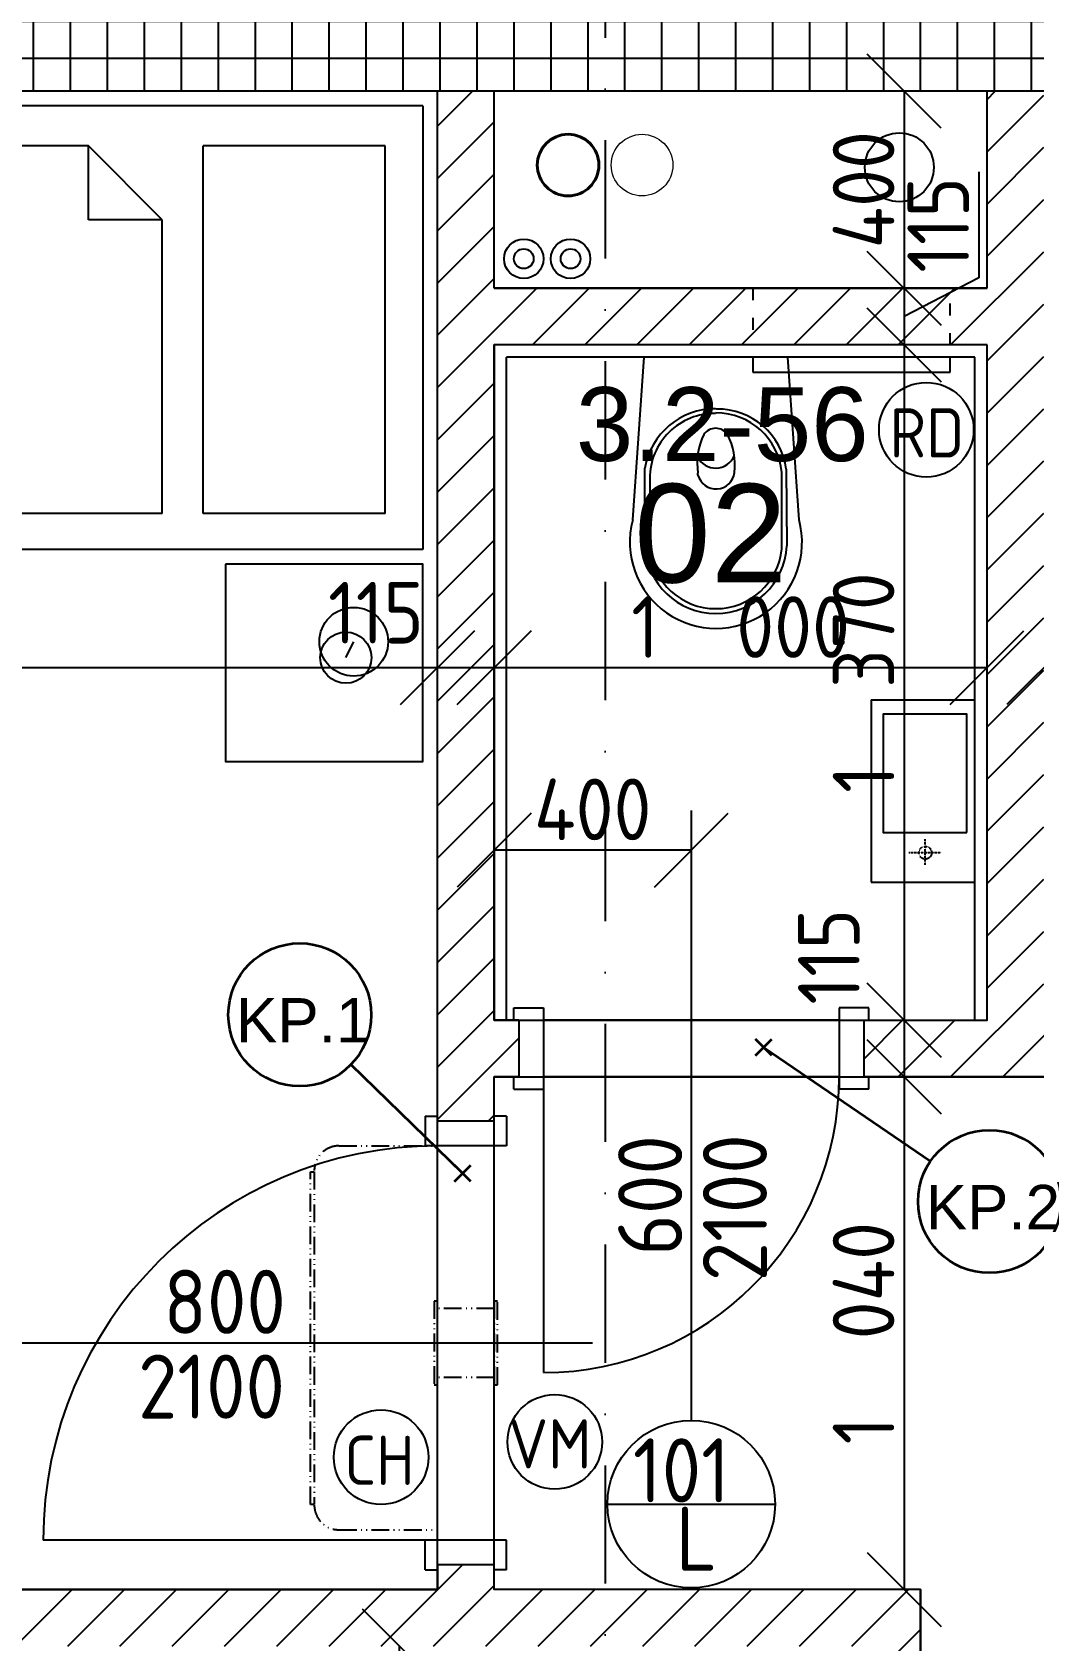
# Model space of a CAD drawing. Extents: x 4511820 to 5180432, y -1526536 to -944957.
# Drawn here: x 4984274 to 4986306, y -1159259 to -1155994 of the extents above; entities that cross this region are included whole.
import ezdxf

# ---------------------------------------------------------------- set-up
doc = ezdxf.new("R2010")
doc.units = 0
doc.header["$MEASUREMENT"] = 0
for name, pattern in [('ACAD_ISO03W100', [30, 12, -18]), ('ACAD_ISO12W100', [22, 12, -3, 0.5, -3, 0.5, -3]), ('BODKOCIARKOVANA_3', [5.6, 3, -1.3, 0, -1.3]), ('DASHED', [0.75, 0.5, -0.25])]:
    doc.linetypes.add(name, pattern=pattern)
doc.layers.get('0').update_dxf_attribs({"linetype": 'CONTINUOUS'})
doc.layers.get('Defpoints').update_dxf_attribs({"color": 61, "linetype": 'CONTINUOUS'})
for name, color, linetype in [('DVERE', 45, 'CONTINUOUS'), ('KÓTY', 4, 'CONTINUOUS'), ('MÚRY', 1, 'CONTINUOUS'), ('osi', 253, 'CONTINUOUS'), ('Plochy', 41, 'CONTINUOUS'), ('POPIS', 7, 'CONTINUOUS'), ('TENKÁ', 7, 'CONTINUOUS'), ('tzb', 153, 'CONTINUOUS'), ('Z-Kúrenie', 101, 'CONTINUOUS'), ('ZARIADENIE', 47, 'CONTINUOUS'), ('ZARIADOVACIE', 144, 'CONTINUOUS'), ('ZZ-chladenie', 133, 'CONTINUOUS'), ('zz-vetr', 52, 'CONTINUOUS'), ('ŠRAFY', 82, 'CONTINUOUS')]:
    doc.layers.add(name, color=color, linetype=linetype)
for name, color, linetype, lineweight in [('preklady', 74, 'CONTINUOUS', 35), ('zz-kanal-daždová', 136, 'CONTINUOUS', 40), ('zz-kanal-splaskova', 37, 'CONTINUOUS', 18)]:
    doc.layers.add(name, color=color, linetype=linetype, lineweight=lineweight)
doc.styles.add('ARIAL', font='arial.ttf')
doc.styles.add('STYLE1', font='isocp.shx')
doc.dimstyles.new('STANDARD-50', dxfattribs={"dimtxt": 125, "dimasz": 150, "dimexe": 10, "dimexo": 200, "dimgap": 20, "dimtad": 1, "dimdsep": 46, "dimlunit": 6, "dimtxsty": 'STYLE1', "dimblk1": 'OBLIQUE', "dimblk2": 'OBLIQUE', "dimsah": 1, "dimcen": 2.5, "dimse1": 1, "dimse2": 1, "dimadec": 0, "dimazin": 0, "dimtfac": 1, "dimtmove": 1, "dimatfit": 3, "dimldrblk": 'OBLIQUE', "dimfxl": 1, "dimtolj": 1, "dimtzin": 0, "dimarcsym": 0})
pattern_1 = [(45, (515270.5, 303822), (-53.0330086, 53.0330086), [])]

# ---------------------------------------------------------------- blocks, each defined once
blk = doc.blocks.new('JEDNOPOSTEL')
at = {"layer": 'ZARIADENIE', "ltscale": 0.25}
for p, q in [((4449069, -1322230.2), (4447069, -1322230.2)), ((4447069, -1323130.2), (4447069, -1322230.2)), ((4449069, -1322230.2), (4449069, -1323130.2)), ((4449069, -1323130.2), (4447069, -1323130.2)), ((4448913, -1323349.6), (4448929.1, -1323317.4))]:
    blk.add_line(p, q, dxfattribs=at)
at = {"layer": 'ZARIADENIE', "color": 76, "ltscale": 0.25}
for p, q in [((4448390.6, -1322311.3), (4447130.6, -1322311.3)), ((4447130.6, -1323056.9), (4447130.6, -1322311.3)), ((4448540.6, -1322461.3), (4448390.6, -1322311.3)), ((4448390.6, -1322461.3), (4448390.6, -1322311.3)), ((4448992.6, -1322311.3), (4448623.3, -1322311.3)), ((4448623.3, -1323056.9), (4448623.3, -1322311.3)), ((4448992.6, -1323056.9), (4448992.6, -1322311.3)), ((4448540.6, -1322461.3), (4448390.6, -1322461.3)), ((4448540.6, -1323056.9), (4448540.6, -1322461.3)), ((4448540.6, -1323056.9), (4447130.6, -1323056.9)), ((4448992.6, -1323056.9), (4448623.3, -1323056.9))]:
    blk.add_line(p, q, dxfattribs=at)
at = {"layer": 'ZARIADENIE'}
blk.add_lwpolyline([(4448669, -1323160.2), (4448669, -1323560.2), (4449069, -1323560.2), (4449069, -1323160.2)], close=True, dxfattribs=at)
at = {"layer": 'ZARIADENIE', "ltscale": 0.25}
for centre, radius in [((4448929.1, -1323317.4), 69.7), ((4448913, -1323349.6), 51.9)]:
    blk.add_circle(centre, radius, dxfattribs=at)
blk = doc.blocks.new('_OBLIQUE')
at = {"color": 0, "linetype": 'ByBlock'}
blk.add_line((-0.5, -0.5), (0.5, 0.5), dxfattribs=at)
blk = doc.blocks.new('*D18597')
at = {"layer": 'Defpoints', "color": 0}
for p in [(4986326, -1156114.2), (4989371, -1156114.2), (4989371, -1157284)]:
    blk.add_point(p, dxfattribs=at)
at = {"layer": 'KÓTY', "color": 0, "lineweight": -2}
blk.add_line((4986326, -1157284), (4989371, -1157284), dxfattribs=at)
at = {"layer": 'KÓTY', "color": 0, "linetype": 'ByBlock', "lineweight": -2, "xscale": 150, "yscale": 150, "zscale": 150, "rotation": 180}
blk.add_blockref('_OBLIQUE', (4986326, -1157284), dxfattribs=at)
at = {"layer": 'KÓTY', "color": 0, "linetype": 'ByBlock', "lineweight": -2, "xscale": 150, "yscale": 150, "zscale": 150}
blk.add_blockref('_OBLIQUE', (4989371, -1157284), dxfattribs=at)
at = {"layer": 'KÓTY', "color": 0, "insert": (4987848.5, -1157201.5), "char_height": 125, "attachment_point": 5, "style": 'STYLE1'}
blk.add_mtext('\\A1;3ﾠ045', dxfattribs=at)
blk = doc.blocks.new('*D18600')
at = {"layer": 'Defpoints', "color": 0}
for p in [(4985211, -1156629.2), (4986211, -1156629.2), (4985211, -1157284)]:
    blk.add_point(p, dxfattribs=at)
at = {"layer": 'KÓTY', "color": 0, "lineweight": -2}
blk.add_line((4986211, -1157284), (4985211, -1157284), dxfattribs=at)
at = {"layer": 'KÓTY', "color": 0, "linetype": 'ByBlock', "lineweight": -2, "xscale": 150, "yscale": 150, "zscale": 150, "rotation": 180}
blk.add_blockref('_OBLIQUE', (4985211, -1157284), dxfattribs=at)
at = {"layer": 'KÓTY', "color": 0, "linetype": 'ByBlock', "lineweight": -2, "xscale": 150, "yscale": 150, "zscale": 150}
blk.add_blockref('_OBLIQUE', (4986211, -1157284), dxfattribs=at)
at = {"layer": 'KÓTY', "color": 0, "insert": (4985711, -1157201.5), "char_height": 125, "attachment_point": 5, "style": 'STYLE1'}
blk.add_mtext('\\A1;1ﾠ000', dxfattribs=at)
blk = doc.blocks.new('*D18601')
at = {"layer": 'Defpoints', "color": 0}
for p in [(4985211, -1156629.2), (4985096, -1157284), (4985096, -1157284)]:
    blk.add_point(p, dxfattribs=at)
at = {"layer": 'KÓTY', "color": 0, "lineweight": -2}
blk.add_line((4985211, -1157284), (4985096, -1157284), dxfattribs=at)
at = {"layer": 'KÓTY', "color": 0, "linetype": 'ByBlock', "lineweight": -2, "xscale": 150, "yscale": 150, "zscale": 150, "rotation": 180}
blk.add_blockref('_OBLIQUE', (4985096, -1157284), dxfattribs=at)
at = {"layer": 'KÓTY', "color": 0, "linetype": 'ByBlock', "lineweight": -2, "xscale": 150, "yscale": 150, "zscale": 150}
blk.add_blockref('_OBLIQUE', (4985211, -1157284), dxfattribs=at)
at = {"layer": 'KÓTY', "color": 0, "insert": (4984971, -1157172.5), "char_height": 125, "attachment_point": 5, "style": 'STYLE1'}
blk.add_mtext('\\A1;115', dxfattribs=at)
blk = doc.blocks.new('*D18602')
at = {"layer": 'Defpoints', "color": 0}
for p in [(4980951, -1157284), (4980951, -1157284), (4985096, -1157284)]:
    blk.add_point(p, dxfattribs=at)
at = {"layer": 'KÓTY', "color": 0, "lineweight": -2}
blk.add_line((4985096, -1157284), (4980951, -1157284), dxfattribs=at)
at = {"layer": 'KÓTY', "color": 0, "linetype": 'ByBlock', "lineweight": -2, "xscale": 150, "yscale": 150, "zscale": 150, "rotation": 180}
blk.add_blockref('_OBLIQUE', (4980951, -1157284), dxfattribs=at)
at = {"layer": 'KÓTY', "color": 0, "linetype": 'ByBlock', "lineweight": -2, "xscale": 150, "yscale": 150, "zscale": 150}
blk.add_blockref('_OBLIQUE', (4985096, -1157284), dxfattribs=at)
at = {"layer": 'KÓTY', "color": 0, "insert": (4983023.5, -1157201.5), "char_height": 125, "attachment_point": 5, "style": 'STYLE1'}
blk.add_mtext('\\A1;4ﾠ145', dxfattribs=at)
blk = doc.blocks.new('*D18604')
at = {"layer": 'Defpoints', "color": 0}
for p in [(4984873, -1159269.2), (4985019, -1159269.2), (4984873, -1160474.2)]:
    blk.add_point(p, dxfattribs=at)
at = {"layer": 'KÓTY', "color": 0, "lineweight": -2}
blk.add_line((4985019, -1160474.2), (4985019, -1159269.2), dxfattribs=at)
at = {"layer": 'KÓTY', "color": 0, "linetype": 'ByBlock', "lineweight": -2, "xscale": 150, "yscale": 150, "zscale": 150}
for p, rotation in [((4985019, -1159269.2), 90), ((4985019, -1160474.2), 270)]:
    blk.add_blockref('_OBLIQUE', p, dxfattribs=dict(at, rotation=rotation))
at = {"layer": 'KÓTY', "color": 0, "insert": (4984936.5, -1159871.7), "char_height": 125, "attachment_point": 5, "rotation": 90, "style": 'STYLE1'}
blk.add_mtext('\\A1;1ﾠ205', dxfattribs=at)
blk = doc.blocks.new('*D18608')
at = {"layer": 'Defpoints', "color": 0}
for p in [(4985211, -1157654), (4985211, -1157706.5), (4985611, -1157706.5)]:
    blk.add_point(p, dxfattribs=at)
at = {"layer": 'KÓTY', "color": 0, "lineweight": -2}
blk.add_line((4985611, -1157654), (4985211, -1157654), dxfattribs=at)
at = {"layer": 'KÓTY', "color": 0, "linetype": 'ByBlock', "lineweight": -2, "xscale": 150, "yscale": 150, "zscale": 150, "rotation": 180}
blk.add_blockref('_OBLIQUE', (4985211, -1157654), dxfattribs=at)
at = {"layer": 'KÓTY', "color": 0, "linetype": 'ByBlock', "lineweight": -2, "xscale": 150, "yscale": 150, "zscale": 150}
blk.add_blockref('_OBLIQUE', (4985611, -1157654), dxfattribs=at)
at = {"layer": 'KÓTY', "color": 0, "insert": (4985411, -1157571.5), "char_height": 125, "attachment_point": 5, "style": 'STYLE1'}
blk.add_mtext('\\A1;400', dxfattribs=at)
blk = doc.blocks.new('*D18609')
at = {"layer": 'Defpoints', "color": 0}
for p in [(4986183.5, -1156114.2), (4986043, -1156514.2), (4986183.5, -1156514.2)]:
    blk.add_point(p, dxfattribs=at)
at = {"layer": 'KÓTY', "color": 0, "lineweight": -2}
blk.add_line((4986043, -1156114.2), (4986043, -1156514.2), dxfattribs=at)
at = {"layer": 'KÓTY', "color": 0, "linetype": 'ByBlock', "lineweight": -2, "xscale": 150, "yscale": 150, "zscale": 150}
for p, rotation in [((4986043, -1156114.2), 90), ((4986043, -1156514.2), 270)]:
    blk.add_blockref('_OBLIQUE', p, dxfattribs=dict(at, rotation=rotation))
at = {"layer": 'KÓTY', "color": 0, "insert": (4985960.5, -1156314.2), "char_height": 125, "attachment_point": 5, "rotation": 90, "style": 'STYLE1'}
blk.add_mtext('\\A1;400', dxfattribs=at)
blk = doc.blocks.new('*D18610')
at = {"layer": 'Defpoints', "color": 0}
for p in [(4986183.5, -1156514.2), (4986043, -1156629.2), (4986183.5, -1156629.2)]:
    blk.add_point(p, dxfattribs=at)
at = {"layer": 'KÓTY', "color": 0, "lineweight": -2}
for p, q in [((4986194.5, -1156278), (4986194.5, -1156493)), ((4986194.5, -1156493), (4986043, -1156571.7)), ((4986043, -1156514.2), (4986043, -1156629.2))]:
    blk.add_line(p, q, dxfattribs=at)
at = {"layer": 'KÓTY', "color": 0, "linetype": 'ByBlock', "lineweight": -2, "xscale": 150, "yscale": 150, "zscale": 150}
for p, rotation in [((4986043, -1156514.2), 90), ((4986043, -1156629.2), 270)]:
    blk.add_blockref('_OBLIQUE', p, dxfattribs=dict(at, rotation=rotation))
at = {"layer": 'KÓTY', "color": 0, "insert": (4986112, -1156385.5), "char_height": 125, "attachment_point": 5, "rotation": 90, "style": 'STYLE1'}
blk.add_mtext('\\A1;115', dxfattribs=at)
blk = doc.blocks.new('*D18611')
at = {"layer": 'Defpoints', "color": 0}
for p in [(4986183.5, -1156629.2), (4986043, -1157999.2), (4986183.5, -1157999.2)]:
    blk.add_point(p, dxfattribs=at)
at = {"layer": 'KÓTY', "color": 0, "lineweight": -2}
blk.add_line((4986043, -1156629.2), (4986043, -1157999.2), dxfattribs=at)
at = {"layer": 'KÓTY', "color": 0, "linetype": 'ByBlock', "lineweight": -2, "xscale": 150, "yscale": 150, "zscale": 150}
for p, rotation in [((4986043, -1156629.2), 90), ((4986043, -1157999.2), 270)]:
    blk.add_blockref('_OBLIQUE', p, dxfattribs=dict(at, rotation=rotation))
at = {"layer": 'KÓTY', "color": 0, "insert": (4985960.5, -1157314.2), "char_height": 125, "attachment_point": 5, "rotation": 90, "style": 'STYLE1'}
blk.add_mtext('\\A1;1ﾠ370', dxfattribs=at)
blk = doc.blocks.new('*D18612')
at = {"layer": 'Defpoints', "color": 0}
for p in [(4986183.5, -1157999.2), (4986043, -1158114.2), (4986183.5, -1158114.2)]:
    blk.add_point(p, dxfattribs=at)
at = {"layer": 'KÓTY', "color": 0, "lineweight": -2}
blk.add_line((4986043, -1157999.2), (4986043, -1158114.2), dxfattribs=at)
at = {"layer": 'KÓTY', "color": 0, "linetype": 'ByBlock', "lineweight": -2, "xscale": 150, "yscale": 150, "zscale": 150}
for p, rotation in [((4986043, -1157999.2), 90), ((4986043, -1158114.2), 270)]:
    blk.add_blockref('_OBLIQUE', p, dxfattribs=dict(at, rotation=rotation))
at = {"layer": 'KÓTY', "color": 0, "insert": (4985890, -1157870.5), "char_height": 125, "attachment_point": 5, "rotation": 90, "style": 'STYLE1'}
blk.add_mtext('\\A1;115', dxfattribs=at)
blk = doc.blocks.new('*D18613')
at = {"layer": 'Defpoints', "color": 0}
for p in [(4986183.5, -1158114.2), (4986043, -1159154.2), (4986048.5, -1159154.2)]:
    blk.add_point(p, dxfattribs=at)
at = {"layer": 'KÓTY', "color": 0, "lineweight": -2}
blk.add_line((4986043, -1158114.2), (4986043, -1159154.2), dxfattribs=at)
at = {"layer": 'KÓTY', "color": 0, "linetype": 'ByBlock', "lineweight": -2, "xscale": 150, "yscale": 150, "zscale": 150}
for p, rotation in [((4986043, -1158114.2), 90), ((4986043, -1159154.2), 270)]:
    blk.add_blockref('_OBLIQUE', p, dxfattribs=dict(at, rotation=rotation))
at = {"layer": 'KÓTY', "color": 0, "insert": (4985960.5, -1158634.2), "char_height": 125, "attachment_point": 5, "rotation": 90, "style": 'STYLE1'}
blk.add_mtext('\\A1;1ﾠ040', dxfattribs=at)
blk = doc.blocks.new('*D18614')
at = {"layer": 'Defpoints', "color": 0}
for p in [(4986336, -1158114.2), (4986434, -1158114.2), (4986076, -1162424.2)]:
    blk.add_point(p, dxfattribs=at)
at = {"layer": 'KÓTY', "color": 0, "lineweight": -2}
blk.add_line((4986434, -1162424.2), (4986434, -1158114.2), dxfattribs=at)
at = {"layer": 'KÓTY', "color": 0, "linetype": 'ByBlock', "lineweight": -2, "xscale": 150, "yscale": 150, "zscale": 150}
for p, rotation in [((4986434, -1158114.2), 90), ((4986434, -1162424.2), 270)]:
    blk.add_blockref('_OBLIQUE', p, dxfattribs=dict(at, rotation=rotation))
at = {"layer": 'KÓTY', "color": 0, "insert": (4986351.5, -1160269.2), "char_height": 125, "attachment_point": 5, "rotation": 90, "style": 'STYLE1'}
blk.add_mtext('\\A1;4ﾠ310', dxfattribs=at)
blk = doc.blocks.new('chlj3')
at = {"layer": 'ZZ-chladenie', "linetype": 'ACAD_ISO12W100', "ltscale": 3}
for p, q in [((5005195.8, -1151691.8), (5005395.8, -1151691.8)), ((5005195.8, -1152470.8), (5005395.8, -1152470.8))]:
    blk.add_line(p, q, dxfattribs=at)
blk.add_lwpolyline([(5005145.8, -1152419.2), (5005138.4, -1152419.2), (5005138.4, -1151744.5), (5005145.8, -1151744.5)], close=True, dxfattribs=at)
for centre, start, end in [((5005195.8, -1151741.8), 90, 180), ((5005195.8, -1152420.8), 180, 270)]:
    blk.add_arc(centre, 50, start, end, dxfattribs=at)

msp = doc.modelspace()

# ---------------------------------------------------------------- hatches: boundary and pattern name
at = {"layer": 'ŠRAFY', "ltscale": 0.25}
h = msp.add_hatch(dxfattribs=at)
h.set_pattern_fill('ANSI37', color=256, scale=600, angle=45)
h.set_pattern_definition([(90, (-3307273.674, 668852.734), (-75, 1e-14), []), (180, (-3307273.674, 668852.734), (-1e-14, -75), [])])
h.paths.add_polyline_path([(4989371, -1154099.191), (4989371, -1155674.191), (4989371, -1155699.191), (4989371, -1155814.191), (4986351, -1155814.191), (4986211, -1155814.191), (4985211, -1155814.191), (4985096, -1155814.191), (4984496, -1155814.191), (4983896, -1155814.191), (4982496, -1155814.191), (4980951, -1155814.191), (4980951, -1156114.191), (4985096, -1156114.191), (4985211, -1156114.191), (4986211, -1156114.191), (4986326, -1156114.191), (4986351, -1156114.191), (4986456, -1156114.191), (4989346, -1156114.191), (4989371, -1156114.191), (4989371, -1156229.191), (4989371, -1157974.191), (4989371, -1157999.191), (4989371, -1158114.191), (4989371, -1158164.191), (4989371, -1158764.191), (4989556, -1158764.191), (4989671, -1158764.191), (4989671, -1158464.191), (4989671, -1153464.191), (4989671, -1153164.191), (4989536, -1153164.191), (4989371, -1153164.191), (4989371, -1153984.191)])
h = msp.add_hatch(dxfattribs=at)
h.set_pattern_fill('ANSI31', color=256, scale=600, style=0)
h.set_pattern_definition(pattern_1)
h.paths.add_polyline_path([(4986211, -1156114.191), (4986211, -1156514.191), (4985211, -1156514.191), (4985211, -1156114.191), (4985096, -1156114.191), (4985096, -1158204.191), (4985211, -1158204.191), (4985211, -1158114.191), (4985261, -1158114.191), (4985261, -1157999.191), (4985211, -1157999.191), (4985211, -1156629.191), (4986211, -1156629.191), (4986211, -1157999.191), (4985961, -1157999.191), (4985961, -1158114.191), (4986711, -1158114.191), (4986711, -1157999.191), (4986326, -1157999.191), (4986326, -1156114.191)])
h = msp.add_hatch(dxfattribs=at)
h.set_pattern_fill('ANSI31', color=256, scale=600, style=0)
h.set_pattern_definition(pattern_1)
h.paths.add_polyline_path([(4980951, -1159269.191), (4985961, -1159269.191), (4985961, -1160024.191), (4986076, -1160024.191), (4986076, -1159154.191), (4985211, -1159154.191), (4985211, -1159104.191), (4985096, -1159104.191), (4985096, -1159154.191), (4980951, -1159154.191)])

# ---------------------------------------------------------------- linework, layer by layer
at = {"layer": 'DVERE', "ltscale": 0.25}
for p, q in [((4985611, -1157573.535), (4985611, -1158811.191)), ((4985251, -1157974.191), (4985311, -1157974.191)), ((4985251, -1157999.191), (4985251, -1157974.191)), ((4985311, -1157974.191), (4985311, -1158139.191)), ((4985911, -1157999.191), (4985311, -1157999.191)), ((4985971, -1157974.191), (4985911, -1157974.191)), ((4985911, -1157974.191), (4985911, -1158139.191)), ((4985971, -1157999.191), (4985971, -1157974.191)), ((4985251, -1158139.191), (4985251, -1158114.191)), ((4985911, -1158114.191), (4985311, -1158114.191)), ((4985311, -1158114.191), (4985311, -1158714.191)), ((4985971, -1158139.191), (4985971, -1158114.191)), ((4985251, -1158139.191), (4985311, -1158139.191)), ((4985971, -1158139.191), (4985911, -1158139.191)), ((4985071, -1158194.191), (4985071, -1158254.191)), ((4985071, -1158194.191), (4985096, -1158194.191)), ((4985236, -1158194.191), (4985211, -1158194.191)), ((4985236, -1158194.191), (4985236, -1158254.191)), ((4985236, -1158254.191), (4985071, -1158254.191)), ((4985096, -1159054.191), (4985096, -1158254.191)), ((4985211, -1159054.191), (4985211, -1158254.191)), ((4984008, -1158654.191), (4985410.656, -1158654.191)), ((4985441, -1158981.191), (4985781, -1158981.191)), ((4985096, -1159054.191), (4984296, -1159054.191)), ((4985071, -1159114.191), (4985071, -1159054.191)), ((4985236, -1159054.191), (4985071, -1159054.191)), ((4985236, -1159114.191), (4985236, -1159054.191)), ((4985071, -1159114.191), (4985096, -1159114.191)), ((4985236, -1159114.191), (4985211, -1159114.191))]:
    msp.add_line(p, q, dxfattribs=at)
msp.add_circle((4985611, -1158981.191), 170, dxfattribs=at)
for centre, radius, start, end in [((4985311, -1158114.191), 600, 270, 0), ((4985096, -1159054.191), 800, 90, 180)]:
    msp.add_arc(centre, radius, start, end, dxfattribs=at)
at = {"layer": 'MÚRY'}
for p, q in [((4985096, -1156114.191), (4980951, -1156114.191)), ((4985096, -1159154.191), (4980411, -1159154.191)), ((4986076, -1159154.191), (4985211, -1159154.191))]:
    msp.add_line(p, q, dxfattribs=at)
at = {"layer": 'MÚRY', "ltscale": 0.25}
for p, q in [((4985096, -1158204.191), (4985096, -1156114.191)), ((4986211, -1156114.191), (4985211, -1156114.191)), ((4985211, -1156514.191), (4985211, -1156114.191)), ((4986211, -1156514.191), (4986211, -1156114.191)), ((4986211, -1156514.191), (4986211, -1156114.191)), ((4985211, -1156514.191), (4986211, -1156514.191)), ((4985211, -1156514.191), (4986211, -1156514.191)), ((4986211, -1156514.191), (4985211, -1156514.191)), ((4985211, -1157999.191), (4985211, -1156629.191)), ((4986211, -1156629.191), (4985211, -1156629.191)), ((4986211, -1157999.191), (4986211, -1156629.191)), ((4985261, -1157999.191), (4985211, -1157999.191)), ((4985261, -1157999.191), (4985261, -1158114.191)), ((4985961, -1157999.191), (4985961, -1158114.191)), ((4985961, -1157999.191), (4986211, -1157999.191)), ((4985211, -1158204.191), (4985211, -1158114.191)), ((4985211, -1158204.191), (4985211, -1158114.191)), ((4985261, -1158114.191), (4985211, -1158114.191)), ((4986711, -1158114.191), (4985961, -1158114.191)), ((4985211, -1158204.191), (4985096, -1158204.191)), ((4985096, -1159104.191), (4985096, -1159154.191)), ((4985211, -1159104.191), (4985096, -1159104.191)), ((4985211, -1159154.191), (4985211, -1159104.191)), ((4986076, -1159154.191), (4986076, -1160024.191))]:
    msp.add_line(p, q, dxfattribs=at)
at = {"layer": 'osi', "linetype": 'BODKOCIARKOVANA_3', "ltscale": 80}
msp.add_line((4985436, -1134257), (4985436, -1171774.191), dxfattribs=at)
at = {"layer": 'Plochy'}
for points in [[(4985096, -1156114.191), (4980951, -1156114.191), (4980951, -1159154.191), (4985096, -1159154.191)], [(4986211, -1156629.191), (4985211, -1156629.191), (4985211, -1157999.191), (4986211, -1157999.191)], [(4988081, -1162424.191), (4987326, -1162424.191), (4987326, -1162724.191), (4986076, -1162724.191), (4986076, -1159154.191), (4985211, -1159154.191), (4985211, -1158114.191), (4988081, -1158114.191), (4988081, -1160364.191), (4987446, -1160364.191), (4987446, -1160489.191), (4988081, -1160489.191)]]:
    msp.add_lwpolyline(points, close=True, dxfattribs=at)
at = {"layer": 'preklady'}
for p, q in [((4985741.382, -1158071.116), (4985774.616, -1158037.882)), ((4985774.617, -1158071.117), (4985741.383, -1158037.883)), ((4985758, -1158054.5), (4986096.248, -1158285.433)), ((4985146.882, -1158309.882), (4984920.388, -1158089.346)), ((4985130.265, -1158326.499), (4985163.499, -1158293.265)), ((4985163.5, -1158326.5), (4985130.266, -1158293.266))]:
    msp.add_line(p, q, dxfattribs=at)
at = {"layer": 'preklady', "ltscale": 0.25}
for centre in [(4984816.5, -1157988.191), (4986216, -1158367.191)]:
    msp.add_circle(centre, 145, dxfattribs=at)
at = {"layer": 'TENKÁ'}
for p, q in [((4985211, -1156114.191), (4985096, -1156114.191)), ((4986326, -1156114.191), (4986211, -1156114.191))]:
    msp.add_line(p, q, dxfattribs=at)
at = {"layer": 'TENKÁ', "ltscale": 0.25}
for p, q in [((4986186, -1156654.191), (4985236, -1156654.191)), ((4985236, -1157999.191), (4985236, -1156654.191)), ((4986186, -1157999.191), (4986186, -1156654.191))]:
    msp.add_line(p, q, dxfattribs=at)
at = {"layer": 'tzb', "linetype": 'ACAD_ISO03W100', "ltscale": 2}
for p, q in [((4985736, -1156514.191), (4985736, -1156629.191)), ((4986136, -1156629.191), (4986136, -1156514.191))]:
    msp.add_line(p, q, dxfattribs=at)
at = {"layer": 'tzb'}
for p, q in [((4985736, -1156654.191), (4985736, -1156684.191)), ((4986136, -1156684.191), (4986136, -1156654.191)), ((4985736, -1156684.191), (4986136, -1156684.191))]:
    msp.add_line(p, q, dxfattribs=at)
msp.add_circle((4986087.895, -1156801.187), 96, dxfattribs=at)
at = {"layer": 'Z-Kúrenie'}
for centre, radius in [((4985271, -1156454.191), 40), ((4985366, -1156454.191), 40), ((4985271, -1156454.191), 20), ((4985366, -1156454.191), 20)]:
    msp.add_circle(centre, radius, dxfattribs=at)
at = {"layer": 'ZARIADOVACIE'}
for p, q in [((4985492.186, -1156984.19), (4985515.262, -1156654.191)), ((4985829.813, -1156984.19), (4985806.737, -1156654.191)), ((4985516.782, -1157036.481), (4985516.782, -1156879.072)), ((4985794.647, -1157042.655), (4985794.647, -1156887.994)), ((4985803.544, -1156881.326), (4985804.67, -1157036.481)), ((4985526.637, -1156899.834), (4985526.637, -1157042.655))]:
    msp.add_line(p, q, dxfattribs=at)
at = {"layer": 'ZARIADOVACIE', "linetype": 'Continuous'}
for p, q in [((4985662.698, -1156759.071), (4985659.881, -1156758.508)), ((4985661, -1156767.16), (4985660.104, -1156767.981)), ((4985624.435, -1156893.189), (4985624.274, -1156889.479)), ((4985976, -1157349.191), (4985976, -1157719.191)), ((4985976, -1157349.191), (4986186, -1157349.191)), ((4985976, -1157719.191), (4986186, -1157719.191))]:
    msp.add_line(p, q, dxfattribs=at)
at = {"layer": 'ZARIADOVACIE', "linetype": 'DASHED'}
for p, q in [((4986085.438, -1157684.09), (4986085.438, -1157632.056)), ((4986118.302, -1157659.443), (4986052.575, -1157659.443))]:
    msp.add_line(p, q, dxfattribs=at)
at = {"layer": 'ZARIADOVACIE', "linetype": 'Continuous'}
msp.add_lwpolyline([(4986170.274, -1157618.622), (4986170.274, -1157378.295), (4986000.602, -1157378.295), (4986000.602, -1157618.622)], close=True, dxfattribs=at)
at = {"layer": 'ZARIADOVACIE', "linetype": 'DASHED'}
msp.add_circle((4986085.752, -1157659.443), 12.931, dxfattribs=at)
at = {"layer": 'ZARIADOVACIE', "linetype": 'Continuous'}
for centre, radius, start, end in [((4985659.563, -1156903.335), 144.828, 89.874094, 170.355814), ((4985664.051, -1156899.772), 140.707, 7.532963, 90.550993), ((4985658.52, -1156899.855), 131.883, 89.311779, 179.990871), ((4985661.93, -1156900.457), 133.3, 5.364578, 90.399907), ((4985761.113, -1156870.1), 138.205, 154.477977, 188.060779), ((4985660.504, -1156827.899), 29.701, 36.344037, 144.266205), ((4985565.226, -1156872.109), 134.275, 353.23165, 27.408649), ((4985660.431, -1156837.789), 41.261, 206.767028, 336.409044), ((4985661, -1156883.504), 37.825, 194.836199, 353.274318), ((4985661, -1157029.423), 174.768, 165.000166, 15.000097), ((4985660.726, -1157030.107), 144.085, 182.535471, 357.464529), ((4985660.642, -1157029.547), 134.645, 185.586614, 354.413386)]:
    msp.add_arc(centre, radius, start, end, dxfattribs=at)
at = {"layer": 'ZZ-chladenie'}
msp.add_circle((4984981.537, -1158885.979), 96, dxfattribs=at)
at = {"layer": 'zz-kanal-daždová'}
msp.add_circle((4985361, -1156264.191), 62.5, dxfattribs=at)
at = {"layer": 'zz-kanal-splaskova'}
msp.add_circle((4985511, -1156264.191), 62.5, dxfattribs=at)
at = {"layer": 'zz-vetr', "linetype": 'ACAD_ISO12W100', "lineweight": -2, "ltscale": 3}
for p, q in [((4985211, -1158584.191), (4985096, -1158584.191)), ((4985211, -1158724.191), (4985096, -1158724.191))]:
    msp.add_line(p, q, dxfattribs=at)
for points in [[(4985089, -1158739.191), (4985096, -1158739.191), (4985096, -1158569.191), (4985089, -1158569.191)], [(4985211, -1158739.191), (4985218, -1158739.191), (4985218, -1158569.191), (4985211, -1158569.191)]]:
    msp.add_lwpolyline(points, close=True, dxfattribs=at)
at = {"layer": 'zz-vetr'}
for centre, radius in [((4986033.091, -1156268.692), 70), ((4985333.948, -1158854.891), 96)]:
    msp.add_circle(centre, radius, dxfattribs=at)

# ---------------------------------------------------------------- block references
at = {"layer": 'ZARIADENIE', "color": 2}
msp.add_blockref('JEDNOPOSTEL', (535997, 166086), dxfattribs=at)
at = {"layer": 'ZZ-chladenie'}
msp.add_blockref('chlj3', (-20299.821, -6562.421), dxfattribs=at)

# ---------------------------------------------------------------- texts
at = {"layer": 'DVERE', "style": 'STYLE1'}
for s, p in [('101', (4985492.47, -1158977.691)), ('L', (4985579.47, -1159116.328))]:
    msp.add_text(s, height=130, dxfattribs=at).set_placement(p)
at = {"layer": 'POPIS', "lineweight": 40, "ltscale": 0.25, "style": 'ARIAL'}
for s, height, p in [('3.2-56', 150, (4985376.769, -1156864.77)), ('02', 200, (4985494.829, -1157111.079))]:
    msp.add_text(s, height=height, dxfattribs=at).set_placement(p)
at = {"layer": 'preklady', "linetype": 'Continuous', "lineweight": 20, "style": 'ARIAL'}
for s, p in [('KP.1', (4984687.236, -1158044.448)), ('KP.2', (4986086.736, -1158423.448))]:
    msp.add_text(s, height=90, dxfattribs=at).set_placement(p)
at = {"layer": 'TENKÁ', "linetype": 'Continuous', "style": 'STYLE1'}
for s, p in [('600', (4985592.417, -1158477.106)), ('2100', (4985764.524, -1158528.88))]:
    msp.add_text(s, height=130, rotation=90, dxfattribs=at).set_placement(p)
for s, p in [('800', (4984540.018, -1158635.608)), ('2100', (4984488.244, -1158807.716))]:
    msp.add_text(s, height=130, dxfattribs=at).set_placement(p)
at = {"layer": 'tzb', "style": 'STYLE1'}
msp.add_text('RD', height=100, dxfattribs=at).set_placement((4986013.268, -1156857.387))
at = {"layer": 'ZZ-chladenie', "style": 'STYLE1'}
msp.add_text('CH', height=100, dxfattribs=at).set_placement((4984906.909, -1158942.178))
at = {"layer": 'zz-vetr', "style": 'STYLE1'}
msp.add_text('VM', height=100, dxfattribs=at).set_placement((4985239.641, -1158908.904))

# ---------------------------------------------------------------- dimensions: what is measured, and where the dimension line sits
at = {"layer": 'KÓTY'}
for base, p1, p2, picture, middle in [((4986043, -1156514.191), (4986183.5, -1156114.191), (4986183.5, -1156514.191), '*D18609', (4985960.5, -1156314.191)), ((4986043, -1157999.191), (4986183.5, -1156629.191), (4986183.5, -1157999.191), '*D18611', (4985960.457, -1157314.191)), ((4986043, -1159154.191), (4986183.5, -1158114.191), (4986048.5, -1159154.191), '*D18613', (4985960.457, -1158634.191)), ((4986434, -1158114.191), (4986076, -1162424.191), (4986336, -1158114.191), '*D18614', (4986351.457, -1160269.191)), ((4985019, -1159269.191), (4984873, -1160474.191), (4984873, -1159269.191), '*D18604', (4984936.457, -1159871.691))]:
    dim = msp.add_linear_dim(base=base, p1=p1, p2=p2, angle=90, dimstyle='STANDARD-50', dxfattribs=at)
    dim.commit()
    dim.dimension.update_dxf_attribs({"geometry": picture, "text_midpoint": middle})
for base, p1, p2, picture, middle in [((4989371, -1157284), (4986326, -1156114.191), (4989371, -1156114.191), '*D18597', (4987848.5, -1157201.457)), ((4985211, -1157284), (4986211, -1156629.191), (4985211, -1156629.191), '*D18600', (4985711, -1157201.457)), ((4980951, -1157284), (4985096, -1157284), (4980951, -1157284), '*D18602', (4983023.5, -1157201.457)), ((4985211, -1157654), (4985611, -1157706.535), (4985211, -1157706.535), '*D18608', (4985411, -1157571.5))]:
    dim = msp.add_linear_dim(base=base, p1=p1, p2=p2, dimstyle='STANDARD-50', dxfattribs=at)
    dim.commit()
    dim.dimension.update_dxf_attribs({"geometry": picture, "text_midpoint": middle})
for base, p1, p2, picture, middle in [((4986043, -1156629.191), (4986183.5, -1156514.191), (4986183.5, -1156629.191), '*D18610', (4986194.5, -1156473)), ((4986043, -1158114.191), (4986183.5, -1157999.191), (4986183.5, -1158114.191), '*D18612', (4985972.5, -1157870.5))]:
    dim = msp.add_linear_dim(base=base, p1=p1, p2=p2, angle=90, dimstyle='STANDARD-50', dxfattribs=at)
    dim.commit()
    dim.dimension.update_dxf_attribs({"geometry": picture, "text_midpoint": middle, "dimtype": 160})
dim = msp.add_linear_dim(base=(4985096, -1157284), p1=(4985211, -1156629.191), p2=(4985096, -1157284), dimstyle='STANDARD-50', dxfattribs=at)
dim.commit()
dim.dimension.update_dxf_attribs({"geometry": '*D18601', "text_midpoint": (4984971, -1157255), "dimtype": 160})

doc.saveas('drawing.dxf')
